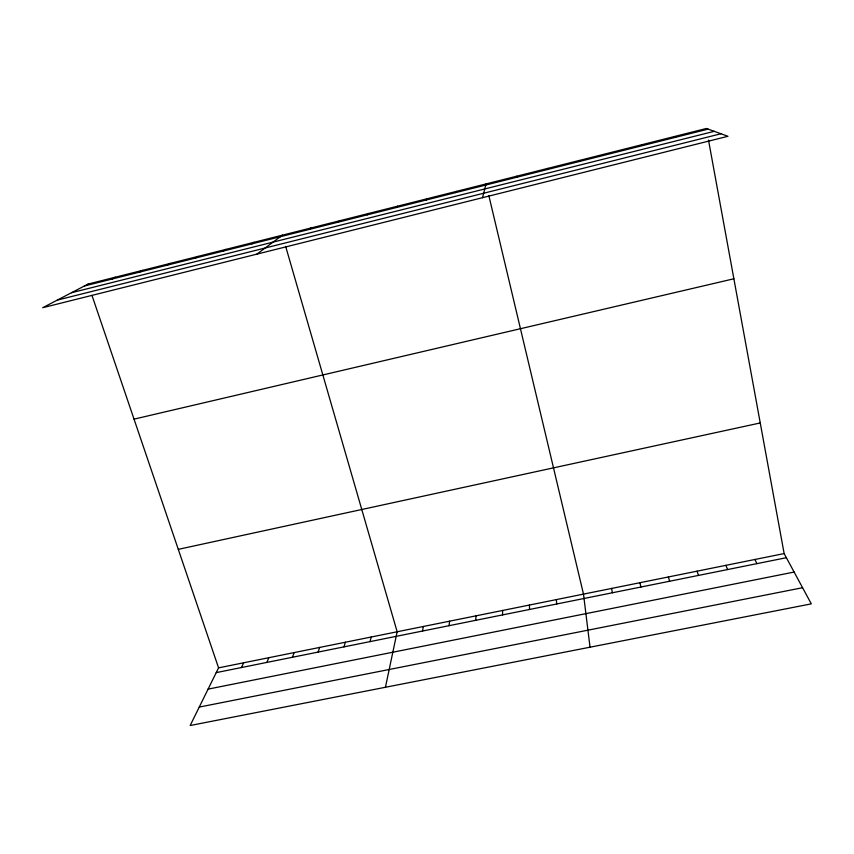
<?xml version="1.0" encoding="UTF-8"?>
<svg xmlns="http://www.w3.org/2000/svg" width="854" height="854" viewBox="0 0 854 854"><rect width="100%" height="100%" fill="white"/><g stroke="black" fill="none" stroke-linecap="round" stroke-linejoin="round"><path stroke-width="1.28" d="M516.851 177.226L516.862 176.17M502.536 614.912L502.654 610.45M475.699 620.324L476.041 615.83M449.033 625.704L449.588 621.178M422.527 631.042L423.296 626.494M385.432 687.267L397.153 631.768L285.663 246.411M370.006 641.632L371.18 637.02M482.521 197.68L486.054 183.92M343.991 646.873L345.358 642.24M318.126 652.082L319.695 647.417M292.42 657.27L294.192 652.573M266.864 662.416L268.829 657.697M241.468 667.529L243.625 662.789M455.812 192.577L456.367 191.392M91.976 295.409L218.571 667.86L190.164 725.516L811.3 603.863L784.143 553.573L708.5 140.077M426.061 200.06L426.883 198.811M396.512 207.49L397.601 206.188M367.167 214.877L368.512 213.5M338.024 222.2L339.614 220.77M309.084 229.48L310.92 227.997M256.883 254.129L282.418 235.17M251.77 243.902L254.097 242.29M223.406 251.033L225.979 249.368M195.235 258.121L198.043 256.403M167.245 265.156L170.288 263.384M139.448 272.148L142.714 270.323M111.831 279.098L115.322 277.208M84.397 285.994L708.137 129.114M71.469 292.73L714.254 131.324M57.314 300.096L720.979 133.758M134.035 419.143L733.874 278.778M178.294 549.357L760.252 422.954M218.571 667.86L784.143 553.573M216.222 672.621L786.374 557.705M208.088 689.125L794.124 572.052M199.249 707.08L802.579 587.712M674.222 136.576L675.674 137.28M642.293 144.604L643.446 145.383M610.599 152.588L611.453 153.432M579.129 160.499L579.695 161.417M754.925 559.477L756.9 563.651M725.889 565.348L727.619 569.554M697.045 571.177L698.529 575.415M668.383 576.962L669.632 581.243M547.884 168.366L548.161 169.348M488.83 195.577L583.495 594.117L590.029 647.204M639.902 582.716L640.916 587.029M611.613 588.438L612.382 592.772M556.381 599.593L556.701 604.002M529.437 605.038L529.533 609.478M88.111 284.062L42.7 307.707L727.971 136.288L706.375 128.484L88.111 284.062"/></g></svg>
